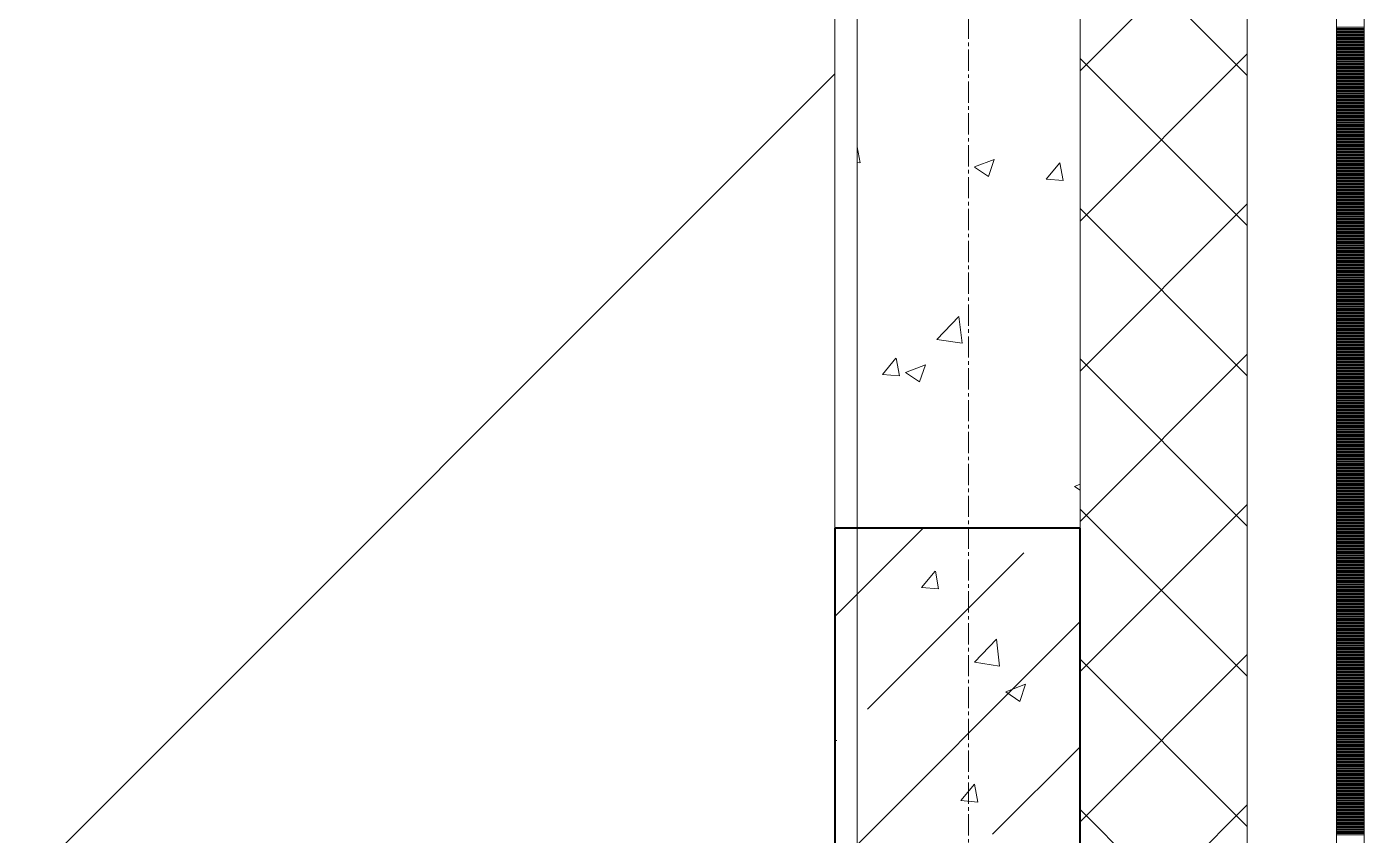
# Model space of a CAD drawing. Header units: millimetres. Extents: x 470010 to 1231400, y -134005 to 421770.
# Drawn here: x 528260 to 529460, y -75261 to -74536 of the extents above; entities that cross this region are included whole.
import ezdxf

# ---------------------------------------------------------------- set-up
doc = ezdxf.new("R2010")
doc.units = ezdxf.units.MM
doc.linetypes.add('CENTER2', pattern=[28.575, 19.05, -3.175, 3.175, -3.175])
doc.linetypes.add('HIDDEN2', pattern=[4.7625, 3.175, -1.5875])
for name, color, linetype, lineweight in [('АР_Колонны', 70, 'Continuous', 30), ('АР_Стены ЖБ', 7, 'Continuous', 35), ('АР_Стены ПЕНОблок', 52, 'Continuous', 20), ('АР_Тонкая', 254, 'Continuous', 5), ('АР_Утеплитель', 31, 'Continuous', 0), ('АР_Штриховка', 8, 'Continuous', 0), ('Потолок штриховка', 200, 'Continuous', 15)]:
    doc.layers.add(name, color=color, linetype=linetype, lineweight=lineweight)
doc.layers.add('АР_Оси_РД_100', color=7, linetype='Continuous', lineweight=0, true_color=0x525252)

msp = doc.modelspace()

# ---------------------------------------------------------------- hatches: boundary and pattern name
at = {"layer": 'АР_Штриховка', "linetype": 'Continuous', "lineweight": 5, "true_color": 0x000000}
h = msp.add_hatch(dxfattribs=at)
h.set_pattern_fill('ANSI35', color=18, scale=25, style=0)
h.set_pattern_definition([(45, (509004.53, -133435.88), (-112.2532, 112.2532), []), (45, (509116.79, -133435.88), (-112.2532, 112.2532), [198.4375, -39.6875, 0, -39.6875])])
h.paths.add_polyline_path([(528984.532, -75885.876), (529204.532, -75885.876), (529204.532, -74985.876), (528984.532, -74985.876)], flags=0)
at = {"layer": 'Потолок штриховка'}
h = msp.add_hatch(dxfattribs=at)
h.set_pattern_fill('ANSI31', color=256, scale=260)
h.paths.add_polyline_path([(516914.532, -93915.876), (516914.532, -69960.876), (518180, -69980.876), (518185.057, -69660.876), (522949.532, -69660.876), (522948.983, -65160.876), (525839.532, -65188.909), (525838.623, -66079.643), (529004.428, -66065.129), (528984.532, -72125.876), (521204.532, -72125.876), (521194.532, -93915.876), (520674.532, -93915.876), (520674.532, -94535.876), (517434.532, -94545.876), (517434.537, -93915.876)])
h.paths.add_polyline_path([(521414.532, -81135.876), (521414.532, -79565.876), (525424.532, -79565.876), (525424.532, -80025.876), (525504.532, -80025.876), (525504.532, -78025.876), (529004.532, -78025.876), (528984.532, -81055.935), (528984.532, -81135.874)])
h.paths.add_polyline_path([(521414.532, -78025.876), (525104.532, -78025.876), (525104.532, -79445.876), (521414.532, -79445.876)], flags=16)
h.paths.add_polyline_path([(521414.532, -77635.876), (523654.532, -77635.876), (523654.532, -75105.876), (521414.532, -75105.876)], flags=17)
h.paths.add_polyline_path([(521404.532, -74985.876), (521409.532, -72345.876), (523604.532, -72345.876), (523604.532, -73935.876), (526374.532, -73935.876), (526374.532, -72705.876), (528984.532, -72705.876), (528984.532, -77315.876), (526374.532, -77315.876), (526374.532, -74985.876), (526054.533, -74985.876), (526054.533, -77315.876), (524494.533, -77315.875), (524494.533, -74985.876)], flags=17)

# ---------------------------------------------------------------- linework, layer by layer
at = {"layer": 'АР_Колонны', "color": 18, "linetype": 'HIDDEN2', "lineweight": 25, "true_color": 0x000000}
for p, q in [((528984.532, -74985.876), (529204.532, -74985.876)), ((528984.532, -75885.876), (528984.532, -74985.876)), ((529204.532, -74985.876), (529204.532, -75885.876))]:
    msp.add_line(p, q, dxfattribs=at)
at = {"layer": 'АР_Колонны', "color": 18, "linetype": 'Continuous', "lineweight": 30, "true_color": 0x000000}
for p, q in [((529204.532, -74985.876), (528984.532, -74985.876)), ((528984.532, -74985.876), (528984.532, -75885.876)), ((529204.532, -75885.876), (529204.532, -74985.876))]:
    msp.add_line(p, q, dxfattribs=at)
at = {"layer": 'АР_Оси_РД_100', "linetype": 'CENTER2'}
msp.add_line((529104.533, -97435.876), (529104.533, -61707.197), dxfattribs=at)
at = {"layer": 'АР_Стены ЖБ', "color": 18, "linetype": 'Continuous', "lineweight": 40, "true_color": 0x000000}
for p, q in [((529204.532, -74985.876), (528984.532, -74985.876)), ((528984.532, -74985.876), (528984.532, -75885.876)), ((529204.532, -75885.876), (529204.532, -74985.876))]:
    msp.add_line(p, q, dxfattribs=at)
at = {"layer": 'АР_Стены ПЕНОблок', "color": 18, "linetype": 'Continuous', "lineweight": 20, "true_color": 0x000000}
for p, q in [((529004.532, -71735.876), (529004.532, -81935.876)), ((529204.532, -81935.876), (529204.532, -71735.876))]:
    msp.add_line(p, q, dxfattribs=at)
at = {"layer": 'АР_Тонкая', "color": 18, "linetype": 'Continuous', "lineweight": 5, "true_color": 0x000000}
for p, q in [((529354.532, -71735.876), (529354.532, -81935.876)), ((529434.532, -81935.876), (529434.532, -71735.876)), ((529434.532, -71735.876), (529434.532, -81935.876)), ((529459.532, -81935.876), (529459.532, -71735.876))]:
    msp.add_line(p, q, dxfattribs=at)
at = {"layer": 'АР_Утеплитель', "color": 18, "linetype": 'Continuous', "lineweight": 0, "true_color": 0x000000}
for p, q in [((529204.532, -71735.876), (529204.532, -81935.876)), ((529354.532, -81935.876), (529354.532, -71735.876))]:
    msp.add_line(p, q, dxfattribs=at)
at = {"layer": 'АР_Штриховка', "color": 18, "linetype": 'Continuous', "lineweight": 0, "true_color": 0x000000}
for p, q in [((529204.532, -74575.873), (529354.532, -74425.873)), ((529354.532, -74580.017), (529204.532, -74430.017)), ((529434.532, -74536.876), (529459.532, -74536.876)), ((529434.532, -74537.876), (529459.532, -74537.876)), ((529434.532, -74538.876), (529459.532, -74538.876)), ((529434.532, -74539.876), (529459.532, -74539.876)), ((529434.532, -74540.876), (529459.532, -74540.876)), ((529434.532, -74541.876), (529459.532, -74541.876)), ((529434.532, -74542.876), (529459.532, -74542.876)), ((529434.532, -74543.876), (529459.532, -74543.876)), ((529434.532, -74544.876), (529459.532, -74544.876)), ((529434.532, -74545.876), (529459.532, -74545.876)), ((529434.532, -74546.876), (529459.532, -74546.876)), ((529434.532, -74547.876), (529459.532, -74547.876)), ((529434.532, -74548.876), (529459.532, -74548.876)), ((529434.532, -74549.876), (529459.532, -74549.876)), ((529434.532, -74550.876), (529459.532, -74550.876)), ((529434.532, -74551.876), (529459.532, -74551.876)), ((529434.532, -74552.876), (529459.532, -74552.876)), ((529434.532, -74553.876), (529459.532, -74553.876)), ((529434.532, -74554.876), (529459.532, -74554.876)), ((529434.532, -74555.876), (529459.532, -74555.876)), ((529204.532, -74710.577), (529354.532, -74560.577)), ((529354.532, -74714.72), (529204.532, -74564.72)), ((529434.532, -74556.876), (529459.532, -74556.876)), ((529434.532, -74557.876), (529459.532, -74557.876)), ((529434.532, -74558.876), (529459.532, -74558.876)), ((529434.532, -74559.876), (529459.532, -74559.876)), ((529434.532, -74560.876), (529459.532, -74560.876)), ((529434.532, -74561.876), (529459.532, -74561.876)), ((529434.532, -74562.876), (529459.532, -74562.876)), ((529434.532, -74563.876), (529459.532, -74563.876)), ((529434.532, -74564.876), (529459.532, -74564.876)), ((529434.532, -74565.876), (529459.532, -74565.876)), ((529434.532, -74566.876), (529459.532, -74566.876)), ((529434.532, -74567.876), (529459.532, -74567.876)), ((529434.532, -74568.876), (529459.532, -74568.876)), ((529434.532, -74569.876), (529459.532, -74569.876)), ((529434.532, -74570.876), (529459.532, -74570.876)), ((529434.532, -74571.876), (529459.532, -74571.876)), ((529434.532, -74572.876), (529459.532, -74572.876)), ((529434.532, -74573.876), (529459.532, -74573.876)), ((529434.532, -74574.876), (529459.532, -74574.876)), ((529434.532, -74575.876), (529459.532, -74575.876)), ((529434.532, -74576.876), (529459.532, -74576.876)), ((529434.532, -74577.876), (529459.532, -74577.876)), ((529434.532, -74578.876), (529459.532, -74578.876)), ((529434.532, -74579.876), (529459.532, -74579.876)), ((529434.532, -74580.876), (529459.532, -74580.876)), ((529434.532, -74581.876), (529459.532, -74581.876)), ((529434.532, -74582.876), (529459.532, -74582.876)), ((529434.532, -74583.876), (529459.532, -74583.876)), ((529434.532, -74584.876), (529459.532, -74584.876)), ((529434.532, -74585.876), (529459.532, -74585.876)), ((529434.532, -74586.876), (529459.532, -74586.876)), ((529434.532, -74587.876), (529459.532, -74587.876)), ((529434.532, -74588.876), (529459.532, -74588.876)), ((529434.532, -74589.876), (529459.532, -74589.876)), ((529434.532, -74590.876), (529459.532, -74590.876)), ((529434.532, -74591.876), (529459.532, -74591.876)), ((529434.532, -74592.876), (529459.532, -74592.876)), ((529434.532, -74593.876), (529459.532, -74593.876)), ((529434.532, -74594.876), (529459.532, -74594.876)), ((529434.532, -74595.876), (529459.532, -74595.876)), ((529434.532, -74596.876), (529459.532, -74596.876)), ((529434.532, -74597.876), (529459.532, -74597.876)), ((529434.532, -74598.876), (529459.532, -74598.876)), ((529434.532, -74599.876), (529459.532, -74599.876)), ((529434.532, -74600.876), (529459.532, -74600.876)), ((529434.532, -74601.876), (529459.532, -74601.876)), ((529434.532, -74602.876), (529459.532, -74602.876)), ((529434.532, -74603.876), (529459.532, -74603.876)), ((529434.532, -74604.876), (529459.532, -74604.876)), ((529434.532, -74605.876), (529459.532, -74605.876)), ((529434.532, -74606.876), (529459.532, -74606.876)), ((529434.532, -74607.876), (529459.532, -74607.876)), ((529434.532, -74608.876), (529459.532, -74608.876)), ((529434.532, -74609.876), (529459.532, -74609.876)), ((529434.532, -74610.876), (529459.532, -74610.876)), ((529434.532, -74611.876), (529459.532, -74611.876)), ((529434.532, -74612.876), (529459.532, -74612.876)), ((529434.532, -74613.876), (529459.532, -74613.876)), ((529434.532, -74614.876), (529459.532, -74614.876)), ((529434.532, -74615.876), (529459.532, -74615.876)), ((529434.532, -74616.876), (529459.532, -74616.876)), ((529434.532, -74617.876), (529459.532, -74617.876)), ((529434.532, -74618.876), (529459.532, -74618.876)), ((529434.532, -74619.876), (529459.532, -74619.876)), ((529434.532, -74620.876), (529459.532, -74620.876)), ((529434.532, -74621.876), (529459.532, -74621.876)), ((529434.532, -74622.876), (529459.532, -74622.876)), ((529434.532, -74623.876), (529459.532, -74623.876)), ((529434.532, -74624.876), (529459.532, -74624.876)), ((529434.532, -74625.876), (529459.532, -74625.876)), ((529434.532, -74626.876), (529459.532, -74626.876)), ((529434.532, -74627.876), (529459.532, -74627.876)), ((529434.532, -74628.876), (529459.532, -74628.876)), ((529434.532, -74629.876), (529459.532, -74629.876)), ((529434.532, -74630.876), (529459.532, -74630.876)), ((529434.532, -74631.876), (529459.532, -74631.876)), ((529434.532, -74632.876), (529459.532, -74632.876)), ((529434.532, -74633.876), (529459.532, -74633.876)), ((529434.532, -74634.876), (529459.532, -74634.876)), ((529434.532, -74635.876), (529459.532, -74635.876)), ((529434.532, -74636.876), (529459.532, -74636.876)), ((529434.532, -74637.876), (529459.532, -74637.876)), ((529434.532, -74638.876), (529459.532, -74638.876)), ((529434.532, -74639.876), (529459.532, -74639.876)), ((529007.179, -74658.408), (529004.532, -74644.06)), ((529434.532, -74640.876), (529459.532, -74640.876)), ((529434.532, -74641.876), (529459.532, -74641.876)), ((529434.532, -74642.876), (529459.532, -74642.876)), ((529434.532, -74643.876), (529459.532, -74643.876)), ((529434.532, -74644.876), (529459.532, -74644.876)), ((529434.532, -74645.876), (529459.532, -74645.876)), ((529434.532, -74646.876), (529459.532, -74646.876)), ((529434.532, -74647.876), (529459.532, -74647.876)), ((529434.532, -74648.876), (529459.532, -74648.876)), ((529434.532, -74649.876), (529459.532, -74649.876)), ((529434.532, -74650.876), (529459.532, -74650.876)), ((529434.532, -74651.876), (529459.532, -74651.876)), ((529004.532, -74658.199), (529007.096, -74658.424)), ((529109.81, -74662.157), (529122.445, -74670.679)), ((529109.831, -74662.11), (529127.616, -74655.283)), ((529122.449, -74670.68), (529127.6, -74655.331)), ((529174.098, -74673.033), (529186.344, -74658.44)), ((529189.363, -74674.348), (529186.426, -74658.426)), ((529434.532, -74652.876), (529459.532, -74652.876)), ((529434.532, -74653.876), (529459.532, -74653.876)), ((529434.532, -74654.876), (529459.532, -74654.876)), ((529434.532, -74655.876), (529459.532, -74655.876)), ((529434.532, -74656.876), (529459.532, -74656.876)), ((529434.532, -74657.876), (529459.532, -74657.876)), ((529434.532, -74658.876), (529459.532, -74658.876)), ((529434.532, -74659.876), (529459.532, -74659.876)), ((529434.532, -74660.876), (529459.532, -74660.876)), ((529434.532, -74661.876), (529459.532, -74661.876)), ((529434.532, -74662.876), (529459.532, -74662.876)), ((529434.532, -74663.876), (529459.532, -74663.876)), ((529174.098, -74673.035), (529189.28, -74674.363)), ((529434.532, -74664.876), (529459.532, -74664.876)), ((529434.532, -74665.876), (529459.532, -74665.876)), ((529434.532, -74666.876), (529459.532, -74666.876)), ((529434.532, -74667.876), (529459.532, -74667.876)), ((529434.532, -74668.876), (529459.532, -74668.876)), ((529434.532, -74669.876), (529459.532, -74669.876)), ((529434.532, -74670.876), (529459.532, -74670.876)), ((529434.532, -74671.876), (529459.532, -74671.876)), ((529434.532, -74672.876), (529459.532, -74672.876)), ((529434.532, -74673.876), (529459.532, -74673.876)), ((529434.532, -74674.876), (529459.532, -74674.876)), ((529434.532, -74675.876), (529459.532, -74675.876)), ((529434.532, -74676.876), (529459.532, -74676.876)), ((529434.532, -74677.876), (529459.532, -74677.876)), ((529434.532, -74678.876), (529459.532, -74678.876)), ((529434.532, -74679.876), (529459.532, -74679.876)), ((529434.532, -74680.876), (529459.532, -74680.876)), ((529434.532, -74681.876), (529459.532, -74681.876)), ((529434.532, -74682.876), (529459.532, -74682.876)), ((529434.532, -74683.876), (529459.532, -74683.876)), ((529434.532, -74684.876), (529459.532, -74684.876)), ((529434.532, -74685.876), (529459.532, -74685.876)), ((529434.532, -74686.876), (529459.532, -74686.876)), ((529434.532, -74687.876), (529459.532, -74687.876)), ((529204.532, -74845.281), (529354.532, -74695.281)), ((529354.532, -74849.424), (529204.532, -74699.424)), ((529434.532, -74688.876), (529459.532, -74688.876)), ((529434.532, -74689.876), (529459.532, -74689.876)), ((529434.532, -74690.876), (529459.532, -74690.876)), ((529434.532, -74691.876), (529459.532, -74691.876)), ((529434.532, -74692.876), (529459.532, -74692.876)), ((529434.532, -74693.876), (529459.532, -74693.876)), ((529434.532, -74694.876), (529459.532, -74694.876)), ((529434.532, -74695.876), (529459.532, -74695.876)), ((529434.532, -74696.876), (529459.532, -74696.876)), ((529434.532, -74697.876), (529459.532, -74697.876)), ((529434.532, -74698.876), (529459.532, -74698.876)), ((529434.532, -74699.876), (529459.532, -74699.876)), ((529434.532, -74700.876), (529459.532, -74700.876)), ((529434.532, -74701.876), (529459.532, -74701.876)), ((529434.532, -74702.876), (529459.532, -74702.876)), ((529434.532, -74703.876), (529459.532, -74703.876)), ((529434.532, -74704.876), (529459.532, -74704.876)), ((529434.532, -74705.876), (529459.532, -74705.876)), ((529434.532, -74706.876), (529459.532, -74706.876)), ((529434.532, -74707.876), (529459.532, -74707.876)), ((529434.532, -74708.876), (529459.532, -74708.876)), ((529434.532, -74709.876), (529459.532, -74709.876)), ((529434.532, -74710.876), (529459.532, -74710.876)), ((529434.532, -74711.876), (529459.532, -74711.876)), ((529434.532, -74712.876), (529459.532, -74712.876)), ((529434.532, -74713.876), (529459.532, -74713.876)), ((529434.532, -74714.876), (529459.532, -74714.876)), ((529434.532, -74715.876), (529459.532, -74715.876)), ((529434.532, -74716.876), (529459.532, -74716.876)), ((529434.532, -74717.876), (529459.532, -74717.876)), ((529434.532, -74718.876), (529459.532, -74718.876)), ((529434.532, -74719.876), (529459.532, -74719.876)), ((529434.532, -74720.876), (529459.532, -74720.876)), ((529434.532, -74721.876), (529459.532, -74721.876)), ((529434.532, -74722.876), (529459.532, -74722.876)), ((529434.532, -74723.876), (529459.532, -74723.876)), ((529434.532, -74724.876), (529459.532, -74724.876)), ((529434.532, -74725.876), (529459.532, -74725.876)), ((529434.532, -74726.876), (529459.532, -74726.876)), ((529434.532, -74727.876), (529459.532, -74727.876)), ((529434.532, -74728.876), (529459.532, -74728.876)), ((529434.532, -74729.876), (529459.532, -74729.876)), ((529434.532, -74730.876), (529459.532, -74730.876)), ((529434.532, -74731.876), (529459.532, -74731.876)), ((529434.532, -74732.876), (529459.532, -74732.876)), ((529434.532, -74733.876), (529459.532, -74733.876)), ((529434.532, -74734.876), (529459.532, -74734.876)), ((529434.532, -74735.876), (529459.532, -74735.876)), ((529434.532, -74736.876), (529459.532, -74736.876)), ((529434.532, -74737.876), (529459.532, -74737.876)), ((529434.532, -74738.876), (529459.532, -74738.876)), ((529434.532, -74739.876), (529459.532, -74739.876)), ((529434.532, -74740.876), (529459.532, -74740.876)), ((529434.532, -74741.876), (529459.532, -74741.876)), ((529434.532, -74742.876), (529459.532, -74742.876)), ((529434.532, -74743.876), (529459.532, -74743.876)), ((529434.532, -74744.876), (529459.532, -74744.876)), ((529434.532, -74745.876), (529459.532, -74745.876)), ((529434.532, -74746.876), (529459.532, -74746.876)), ((529434.532, -74747.876), (529459.532, -74747.876)), ((529434.532, -74748.876), (529459.532, -74748.876)), ((529434.532, -74749.876), (529459.532, -74749.876)), ((529434.532, -74750.876), (529459.532, -74750.876)), ((529434.532, -74751.876), (529459.532, -74751.876)), ((529434.532, -74752.876), (529459.532, -74752.876)), ((529434.532, -74753.876), (529459.532, -74753.876)), ((529434.532, -74754.876), (529459.532, -74754.876)), ((529434.532, -74755.876), (529459.532, -74755.876)), ((529434.532, -74756.876), (529459.532, -74756.876)), ((529434.532, -74757.876), (529459.532, -74757.876)), ((529434.532, -74758.876), (529459.532, -74758.876)), ((529434.532, -74759.876), (529459.532, -74759.876)), ((529434.532, -74760.876), (529459.532, -74760.876)), ((529434.532, -74761.876), (529459.532, -74761.876)), ((529434.532, -74762.876), (529459.532, -74762.876)), ((529434.532, -74763.876), (529459.532, -74763.876)), ((529434.532, -74764.876), (529459.532, -74764.876)), ((529434.532, -74765.876), (529459.532, -74765.876)), ((529434.532, -74766.876), (529459.532, -74766.876)), ((529434.532, -74767.876), (529459.532, -74767.876)), ((529434.532, -74768.876), (529459.532, -74768.876)), ((529434.532, -74769.876), (529459.532, -74769.876)), ((529434.532, -74770.876), (529459.532, -74770.876)), ((529434.532, -74771.876), (529459.532, -74771.876)), ((529434.532, -74772.876), (529459.532, -74772.876)), ((529434.532, -74773.876), (529459.532, -74773.876)), ((529434.532, -74774.876), (529459.532, -74774.876)), ((529434.532, -74775.876), (529459.532, -74775.876)), ((529434.532, -74776.876), (529459.532, -74776.876)), ((529434.532, -74777.876), (529459.532, -74777.876)), ((529434.532, -74778.876), (529459.532, -74778.876)), ((529434.532, -74779.876), (529459.532, -74779.876)), ((529434.532, -74780.876), (529459.532, -74780.876)), ((529434.532, -74781.876), (529459.532, -74781.876)), ((529434.532, -74782.876), (529459.532, -74782.876)), ((529434.532, -74783.876), (529459.532, -74783.876)), ((529076.061, -74816.697), (529095.844, -74796.078)), ((529098.674, -74820.197), (529095.868, -74796.075)), ((529434.532, -74784.876), (529459.532, -74784.876)), ((529434.532, -74785.876), (529459.532, -74785.876)), ((529434.532, -74786.876), (529459.532, -74786.876)), ((529434.532, -74787.876), (529459.532, -74787.876)), ((529434.532, -74788.876), (529459.532, -74788.876)), ((529434.532, -74789.876), (529459.532, -74789.876)), ((529434.532, -74790.876), (529459.532, -74790.876)), ((529434.532, -74791.876), (529459.532, -74791.876)), ((529434.532, -74792.876), (529459.532, -74792.876)), ((529434.532, -74793.876), (529459.532, -74793.876)), ((529434.532, -74794.876), (529459.532, -74794.876)), ((529434.532, -74795.876), (529459.532, -74795.876)), ((529434.532, -74796.876), (529459.532, -74796.876)), ((529434.532, -74797.876), (529459.532, -74797.876)), ((529434.532, -74798.876), (529459.532, -74798.876)), ((529434.532, -74799.876), (529459.532, -74799.876)), ((529434.532, -74800.876), (529459.532, -74800.876)), ((529434.532, -74801.876), (529459.532, -74801.876)), ((529434.532, -74802.876), (529459.532, -74802.876)), ((529434.532, -74803.876), (529459.532, -74803.876)), ((529434.532, -74804.876), (529459.532, -74804.876)), ((529434.532, -74805.876), (529459.532, -74805.876)), ((529434.532, -74806.876), (529459.532, -74806.876)), ((529434.532, -74807.876), (529459.532, -74807.876)), ((529076.078, -74816.733), (529098.668, -74820.236)), ((529434.532, -74808.876), (529459.532, -74808.876)), ((529434.532, -74809.876), (529459.532, -74809.876)), ((529434.532, -74810.876), (529459.532, -74810.876)), ((529434.532, -74811.876), (529459.532, -74811.876)), ((529434.532, -74812.876), (529459.532, -74812.876)), ((529434.532, -74813.876), (529459.532, -74813.876)), ((529434.532, -74814.876), (529459.532, -74814.876)), ((529434.532, -74815.876), (529459.532, -74815.876)), ((529434.532, -74816.876), (529459.532, -74816.876)), ((529434.532, -74817.876), (529459.532, -74817.876)), ((529434.532, -74818.876), (529459.532, -74818.876)), ((529434.532, -74819.876), (529459.532, -74819.876)), ((529204.532, -74979.985), (529354.532, -74829.985)), ((529434.532, -74820.876), (529459.532, -74820.876)), ((529434.532, -74821.876), (529459.532, -74821.876)), ((529434.532, -74822.876), (529459.532, -74822.876)), ((529434.532, -74823.876), (529459.532, -74823.876)), ((529434.532, -74824.876), (529459.532, -74824.876)), ((529434.532, -74825.876), (529459.532, -74825.876)), ((529434.532, -74826.876), (529459.532, -74826.876)), ((529434.532, -74827.876), (529459.532, -74827.876)), ((529434.532, -74828.876), (529459.532, -74828.876)), ((529434.532, -74829.876), (529459.532, -74829.876)), ((529434.532, -74830.876), (529459.532, -74830.876)), ((529434.532, -74831.876), (529459.532, -74831.876)), ((529027.157, -74848.151), (529039.402, -74833.558)), ((529042.422, -74849.465), (529039.485, -74833.544)), ((529048.029, -74846.298), (529065.814, -74839.472)), ((529060.647, -74854.868), (529065.798, -74839.519)), ((529354.532, -74984.128), (529204.532, -74834.128)), ((529434.532, -74832.876), (529459.532, -74832.876)), ((529434.532, -74833.876), (529459.532, -74833.876)), ((529434.532, -74834.876), (529459.532, -74834.876)), ((529434.532, -74835.876), (529459.532, -74835.876)), ((529434.532, -74836.876), (529459.532, -74836.876)), ((529434.532, -74837.876), (529459.532, -74837.876)), ((529434.532, -74838.876), (529459.532, -74838.876)), ((529434.532, -74839.876), (529459.532, -74839.876)), ((529434.532, -74840.876), (529459.532, -74840.876)), ((529434.532, -74841.876), (529459.532, -74841.876)), ((529434.532, -74842.876), (529459.532, -74842.876)), ((529434.532, -74843.876), (529459.532, -74843.876)), ((529027.157, -74848.152), (529042.339, -74849.481)), ((529048.008, -74846.345), (529060.643, -74854.867)), ((529434.532, -74844.876), (529459.532, -74844.876)), ((529434.532, -74845.876), (529459.532, -74845.876)), ((529434.532, -74846.876), (529459.532, -74846.876)), ((529434.532, -74847.876), (529459.532, -74847.876)), ((529434.532, -74848.876), (529459.532, -74848.876)), ((529434.532, -74849.876), (529459.532, -74849.876)), ((529434.532, -74850.876), (529459.532, -74850.876)), ((529434.532, -74851.876), (529459.532, -74851.876)), ((529434.532, -74852.876), (529459.532, -74852.876)), ((529434.532, -74853.876), (529459.532, -74853.876)), ((529434.532, -74854.876), (529459.532, -74854.876)), ((529434.532, -74855.876), (529459.532, -74855.876)), ((529434.532, -74856.876), (529459.532, -74856.876)), ((529434.532, -74857.876), (529459.532, -74857.876)), ((529434.532, -74858.876), (529459.532, -74858.876)), ((529434.532, -74859.876), (529459.532, -74859.876)), ((529434.532, -74860.876), (529459.532, -74860.876)), ((529434.532, -74861.876), (529459.532, -74861.876)), ((529434.532, -74862.876), (529459.532, -74862.876)), ((529434.532, -74863.876), (529459.532, -74863.876)), ((529434.532, -74864.876), (529459.532, -74864.876)), ((529434.532, -74865.876), (529459.532, -74865.876)), ((529434.532, -74866.876), (529459.532, -74866.876)), ((529434.532, -74867.876), (529459.532, -74867.876)), ((529434.532, -74868.876), (529459.532, -74868.876)), ((529434.532, -74869.876), (529459.532, -74869.876)), ((529434.532, -74870.876), (529459.532, -74870.876)), ((529434.532, -74871.876), (529459.532, -74871.876)), ((529434.532, -74872.876), (529459.532, -74872.876)), ((529434.532, -74873.876), (529459.532, -74873.876)), ((529434.532, -74874.876), (529459.532, -74874.876)), ((529434.532, -74875.876), (529459.532, -74875.876)), ((529434.532, -74876.876), (529459.532, -74876.876)), ((529434.532, -74877.876), (529459.532, -74877.876)), ((529434.532, -74878.876), (529459.532, -74878.876)), ((529434.532, -74879.876), (529459.532, -74879.876)), ((529434.532, -74880.876), (529459.532, -74880.876)), ((529434.532, -74881.876), (529459.532, -74881.876)), ((529434.532, -74882.876), (529459.532, -74882.876)), ((529434.532, -74883.876), (529459.532, -74883.876)), ((529434.532, -74884.876), (529459.532, -74884.876)), ((529434.532, -74885.876), (529459.532, -74885.876)), ((529434.532, -74886.876), (529459.532, -74886.876)), ((529434.532, -74887.876), (529459.532, -74887.876)), ((529434.532, -74888.876), (529459.532, -74888.876)), ((529434.532, -74889.876), (529459.532, -74889.876)), ((529434.532, -74890.876), (529459.532, -74890.876)), ((529434.532, -74891.876), (529459.532, -74891.876)), ((529434.532, -74892.876), (529459.532, -74892.876)), ((529434.532, -74893.876), (529459.532, -74893.876)), ((529434.532, -74894.876), (529459.532, -74894.876)), ((529434.532, -74895.876), (529459.532, -74895.876)), ((529434.532, -74896.876), (529459.532, -74896.876)), ((529434.532, -74897.876), (529459.532, -74897.876)), ((529434.532, -74898.876), (529459.532, -74898.876)), ((529434.532, -74899.876), (529459.532, -74899.876)), ((529434.532, -74900.876), (529459.532, -74900.876)), ((529434.532, -74901.876), (529459.532, -74901.876)), ((529434.532, -74902.876), (529459.532, -74902.876)), ((529434.532, -74903.876), (529459.532, -74903.876)), ((529434.532, -74904.876), (529459.532, -74904.876)), ((529434.532, -74905.876), (529459.532, -74905.876)), ((529434.532, -74906.876), (529459.532, -74906.876)), ((529434.532, -74907.876), (529459.532, -74907.876)), ((529434.532, -74908.876), (529459.532, -74908.876)), ((529434.532, -74909.876), (529459.532, -74909.876)), ((529434.532, -74910.876), (529459.532, -74910.876)), ((529434.532, -74911.876), (529459.532, -74911.876)), ((529434.532, -74912.876), (529459.532, -74912.876)), ((529434.532, -74913.876), (529459.532, -74913.876)), ((529434.532, -74914.876), (529459.532, -74914.876)), ((529434.532, -74915.876), (529459.532, -74915.876)), ((529434.532, -74916.876), (529459.532, -74916.876)), ((529434.532, -74917.876), (529459.532, -74917.876)), ((529434.532, -74918.876), (529459.532, -74918.876)), ((529434.532, -74919.876), (529459.532, -74919.876)), ((529434.532, -74920.876), (529459.532, -74920.876)), ((529434.532, -74921.876), (529459.532, -74921.876)), ((529434.532, -74922.876), (529459.532, -74922.876)), ((529434.532, -74923.876), (529459.532, -74923.876)), ((529434.532, -74924.876), (529459.532, -74924.876)), ((529434.532, -74925.876), (529459.532, -74925.876)), ((529434.532, -74926.876), (529459.532, -74926.876)), ((529434.532, -74927.876), (529459.532, -74927.876)), ((529434.532, -74928.876), (529459.532, -74928.876)), ((529434.532, -74929.876), (529459.532, -74929.876)), ((529434.532, -74930.876), (529459.532, -74930.876)), ((529434.532, -74931.876), (529459.532, -74931.876)), ((529434.532, -74932.876), (529459.532, -74932.876)), ((529434.532, -74933.876), (529459.532, -74933.876)), ((529434.532, -74934.876), (529459.532, -74934.876)), ((529434.532, -74935.876), (529459.532, -74935.876)), ((529434.532, -74936.876), (529459.532, -74936.876)), ((529434.532, -74937.876), (529459.532, -74937.876)), ((529434.532, -74938.876), (529459.532, -74938.876)), ((529434.532, -74939.876), (529459.532, -74939.876)), ((529199.623, -74948.61), (529204.532, -74951.922)), ((529199.644, -74948.564), (529204.532, -74946.687)), ((529434.532, -74940.876), (529459.532, -74940.876)), ((529434.532, -74941.876), (529459.532, -74941.876)), ((529434.532, -74942.876), (529459.532, -74942.876)), ((529434.532, -74943.876), (529459.532, -74943.876)), ((529434.532, -74944.876), (529459.532, -74944.876)), ((529434.532, -74945.876), (529459.532, -74945.876)), ((529434.532, -74946.876), (529459.532, -74946.876)), ((529434.532, -74947.876), (529459.532, -74947.876)), ((529434.532, -74948.876), (529459.532, -74948.876)), ((529434.532, -74949.876), (529459.532, -74949.876)), ((529434.532, -74950.876), (529459.532, -74950.876)), ((529434.532, -74951.876), (529459.532, -74951.876)), ((529434.532, -74952.876), (529459.532, -74952.876)), ((529434.532, -74953.876), (529459.532, -74953.876)), ((529434.532, -74954.876), (529459.532, -74954.876)), ((529434.532, -74955.876), (529459.532, -74955.876)), ((529434.532, -74956.876), (529459.532, -74956.876)), ((529434.532, -74957.876), (529459.532, -74957.876)), ((529434.532, -74958.876), (529459.532, -74958.876)), ((529434.532, -74959.876), (529459.532, -74959.876)), ((529434.532, -74960.876), (529459.532, -74960.876)), ((529434.532, -74961.876), (529459.532, -74961.876)), ((529434.532, -74962.876), (529459.532, -74962.876)), ((529434.532, -74963.876), (529459.532, -74963.876)), ((529204.532, -75114.688), (529354.532, -74964.688)), ((529354.532, -75118.832), (529204.532, -74968.832)), ((529434.532, -74964.876), (529459.532, -74964.876)), ((529434.532, -74965.876), (529459.532, -74965.876)), ((529434.532, -74966.876), (529459.532, -74966.876)), ((529434.532, -74967.876), (529459.532, -74967.876)), ((529434.532, -74968.876), (529459.532, -74968.876)), ((529434.532, -74969.876), (529459.532, -74969.876)), ((529434.532, -74970.876), (529459.532, -74970.876)), ((529434.532, -74971.876), (529459.532, -74971.876)), ((529434.532, -74972.876), (529459.532, -74972.876)), ((529434.532, -74973.876), (529459.532, -74973.876)), ((529434.532, -74974.876), (529459.532, -74974.876)), ((529434.532, -74975.876), (529459.532, -74975.876)), ((529434.532, -74976.876), (529459.532, -74976.876)), ((529434.532, -74977.876), (529459.532, -74977.876)), ((529434.532, -74978.876), (529459.532, -74978.876)), ((529434.532, -74979.876), (529459.532, -74979.876)), ((529434.532, -74980.876), (529459.532, -74980.876)), ((529434.532, -74981.876), (529459.532, -74981.876)), ((529434.532, -74982.876), (529459.532, -74982.876)), ((529434.532, -74983.876), (529459.532, -74983.876)), ((529434.532, -74984.876), (529459.532, -74984.876)), ((529434.532, -74985.876), (529459.532, -74985.876)), ((529434.532, -74986.876), (529459.532, -74986.876)), ((529434.532, -74987.876), (529459.532, -74987.876)), ((529434.532, -74988.876), (529459.532, -74988.876)), ((529434.532, -74989.876), (529459.532, -74989.876)), ((529434.532, -74990.876), (529459.532, -74990.876)), ((529434.532, -74991.876), (529459.532, -74991.876)), ((529434.532, -74992.876), (529459.532, -74992.876)), ((529434.532, -74993.876), (529459.532, -74993.876)), ((529434.532, -74994.876), (529459.532, -74994.876)), ((529434.532, -74995.876), (529459.532, -74995.876)), ((529434.532, -74996.876), (529459.532, -74996.876)), ((529434.532, -74997.876), (529459.532, -74997.876)), ((529434.532, -74998.876), (529459.532, -74998.876)), ((529434.532, -74999.876), (529459.532, -74999.876)), ((529434.532, -75000.876), (529459.532, -75000.876)), ((529434.532, -75001.876), (529459.532, -75001.876)), ((529434.532, -75002.876), (529459.532, -75002.876)), ((529434.532, -75003.876), (529459.532, -75003.876)), ((529434.532, -75004.876), (529459.532, -75004.876)), ((529434.532, -75005.876), (529459.532, -75005.876)), ((529434.532, -75006.876), (529459.532, -75006.876)), ((529434.532, -75007.876), (529459.532, -75007.876)), ((529434.532, -75008.876), (529459.532, -75008.876)), ((529434.532, -75009.876), (529459.532, -75009.876)), ((529434.532, -75010.876), (529459.532, -75010.876)), ((529434.532, -75011.876), (529459.532, -75011.876)), ((529434.532, -75012.876), (529459.532, -75012.876)), ((529434.532, -75013.876), (529459.532, -75013.876)), ((529434.532, -75014.876), (529459.532, -75014.876)), ((529434.532, -75015.876), (529459.532, -75015.876)), ((529434.532, -75016.876), (529459.532, -75016.876)), ((529434.532, -75017.876), (529459.532, -75017.876)), ((529434.532, -75018.876), (529459.532, -75018.876)), ((529434.532, -75019.876), (529459.532, -75019.876)), ((529434.532, -75020.876), (529459.532, -75020.876)), ((529434.532, -75021.876), (529459.532, -75021.876)), ((529434.532, -75022.876), (529459.532, -75022.876)), ((529434.532, -75023.876), (529459.532, -75023.876)), ((529062.401, -75039.208), (529074.646, -75024.615)), ((529077.665, -75040.522), (529074.728, -75024.601)), ((529434.532, -75024.876), (529459.532, -75024.876)), ((529434.532, -75025.876), (529459.532, -75025.876)), ((529434.532, -75026.876), (529459.532, -75026.876)), ((529434.532, -75027.876), (529459.532, -75027.876)), ((529434.532, -75028.876), (529459.532, -75028.876)), ((529434.532, -75029.876), (529459.532, -75029.876)), ((529434.532, -75030.876), (529459.532, -75030.876)), ((529434.532, -75031.876), (529459.532, -75031.876)), ((529434.532, -75032.876), (529459.532, -75032.876)), ((529434.532, -75033.876), (529459.532, -75033.876)), ((529434.532, -75034.876), (529459.532, -75034.876)), ((529434.532, -75035.876), (529459.532, -75035.876)), ((529062.401, -75039.209), (529077.583, -75040.537)), ((529434.532, -75036.876), (529459.532, -75036.876)), ((529434.532, -75037.876), (529459.532, -75037.876)), ((529434.532, -75038.876), (529459.532, -75038.876)), ((529434.532, -75039.876), (529459.532, -75039.876)), ((529434.532, -75040.876), (529459.532, -75040.876)), ((529434.532, -75041.876), (529459.532, -75041.876)), ((529434.532, -75042.876), (529459.532, -75042.876)), ((529434.532, -75043.876), (529459.532, -75043.876)), ((529434.532, -75044.876), (529459.532, -75044.876)), ((529434.532, -75045.876), (529459.532, -75045.876)), ((529434.532, -75046.876), (529459.532, -75046.876)), ((529434.532, -75047.876), (529459.532, -75047.876)), ((529434.532, -75048.876), (529459.532, -75048.876)), ((529434.532, -75049.876), (529459.532, -75049.876)), ((529434.532, -75050.876), (529459.532, -75050.876)), ((529434.532, -75051.876), (529459.532, -75051.876)), ((529434.532, -75052.876), (529459.532, -75052.876)), ((529434.532, -75053.876), (529459.532, -75053.876)), ((529434.532, -75054.876), (529459.532, -75054.876)), ((529434.532, -75055.876), (529459.532, -75055.876)), ((529434.532, -75056.876), (529459.532, -75056.876)), ((529434.532, -75057.876), (529459.532, -75057.876)), ((529434.532, -75058.876), (529459.532, -75058.876)), ((529434.532, -75059.876), (529459.532, -75059.876)), ((529434.532, -75060.876), (529459.532, -75060.876)), ((529434.532, -75061.876), (529459.532, -75061.876)), ((529434.532, -75062.876), (529459.532, -75062.876)), ((529434.532, -75063.876), (529459.532, -75063.876)), ((529434.532, -75064.876), (529459.532, -75064.876)), ((529434.532, -75065.876), (529459.532, -75065.876)), ((529434.532, -75066.876), (529459.532, -75066.876)), ((529434.532, -75067.876), (529459.532, -75067.876)), ((529434.532, -75068.876), (529459.532, -75068.876)), ((529434.532, -75069.876), (529459.532, -75069.876)), ((529434.532, -75070.876), (529459.532, -75070.876)), ((529434.532, -75071.876), (529459.532, -75071.876)), ((529434.532, -75072.876), (529459.532, -75072.876)), ((529434.532, -75073.876), (529459.532, -75073.876)), ((529434.532, -75074.876), (529459.532, -75074.876)), ((529434.532, -75075.876), (529459.532, -75075.876)), ((529434.532, -75076.876), (529459.532, -75076.876)), ((529434.532, -75077.876), (529459.532, -75077.876)), ((529434.532, -75078.876), (529459.532, -75078.876)), ((529434.532, -75079.876), (529459.532, -75079.876)), ((529434.532, -75080.876), (529459.532, -75080.876)), ((529434.532, -75081.876), (529459.532, -75081.876)), ((529434.532, -75082.876), (529459.532, -75082.876)), ((529434.532, -75083.876), (529459.532, -75083.876)), ((529109.736, -75106.165), (529129.519, -75085.546)), ((529132.349, -75109.666), (529129.542, -75085.543)), ((529434.532, -75084.876), (529459.532, -75084.876)), ((529434.532, -75085.876), (529459.532, -75085.876)), ((529434.532, -75086.876), (529459.532, -75086.876)), ((529434.532, -75087.876), (529459.532, -75087.876)), ((529434.532, -75088.876), (529459.532, -75088.876)), ((529434.532, -75089.876), (529459.532, -75089.876)), ((529434.532, -75090.876), (529459.532, -75090.876)), ((529434.532, -75091.876), (529459.532, -75091.876)), ((529434.532, -75092.876), (529459.532, -75092.876)), ((529434.532, -75093.876), (529459.532, -75093.876)), ((529434.532, -75094.876), (529459.532, -75094.876)), ((529434.532, -75095.876), (529459.532, -75095.876)), ((529109.753, -75106.201), (529132.343, -75109.705)), ((529204.532, -75249.392), (529354.532, -75099.392)), ((529354.532, -75253.536), (529204.532, -75103.536)), ((529434.532, -75096.876), (529459.532, -75096.876)), ((529434.532, -75097.876), (529459.532, -75097.876)), ((529434.532, -75098.876), (529459.532, -75098.876)), ((529434.532, -75099.876), (529459.532, -75099.876)), ((529434.532, -75100.876), (529459.532, -75100.876)), ((529434.532, -75101.876), (529459.532, -75101.876)), ((529434.532, -75102.876), (529459.532, -75102.876)), ((529434.532, -75103.876), (529459.532, -75103.876)), ((529434.532, -75104.876), (529459.532, -75104.876)), ((529434.532, -75105.876), (529459.532, -75105.876)), ((529434.532, -75106.876), (529459.532, -75106.876)), ((529434.532, -75107.876), (529459.532, -75107.876)), ((529434.532, -75108.876), (529459.532, -75108.876)), ((529434.532, -75109.876), (529459.532, -75109.876)), ((529434.532, -75110.876), (529459.532, -75110.876)), ((529434.532, -75111.876), (529459.532, -75111.876)), ((529434.532, -75112.876), (529459.532, -75112.876)), ((529434.532, -75113.876), (529459.532, -75113.876)), ((529434.532, -75114.876), (529459.532, -75114.876)), ((529434.532, -75115.876), (529459.532, -75115.876)), ((529434.532, -75116.876), (529459.532, -75116.876)), ((529434.532, -75117.876), (529459.532, -75117.876)), ((529434.532, -75118.876), (529459.532, -75118.876)), ((529434.532, -75119.876), (529459.532, -75119.876)), ((529137.842, -75132.752), (529155.626, -75125.925)), ((529150.46, -75141.322), (529155.61, -75125.973)), ((529434.532, -75120.876), (529459.532, -75120.876)), ((529434.532, -75121.876), (529459.532, -75121.876)), ((529434.532, -75122.876), (529459.532, -75122.876)), ((529434.532, -75123.876), (529459.532, -75123.876)), ((529434.532, -75124.876), (529459.532, -75124.876)), ((529434.532, -75125.876), (529459.532, -75125.876)), ((529434.532, -75126.876), (529459.532, -75126.876)), ((529434.532, -75127.876), (529459.532, -75127.876)), ((529434.532, -75128.876), (529459.532, -75128.876)), ((529434.532, -75129.876), (529459.532, -75129.876)), ((529434.532, -75130.876), (529459.532, -75130.876)), ((529434.532, -75131.876), (529459.532, -75131.876)), ((529137.821, -75132.798), (529150.455, -75141.32)), ((529434.532, -75132.876), (529459.532, -75132.876)), ((529434.532, -75133.876), (529459.532, -75133.876)), ((529434.532, -75134.876), (529459.532, -75134.876)), ((529434.532, -75135.876), (529459.532, -75135.876)), ((529434.532, -75136.876), (529459.532, -75136.876)), ((529434.532, -75137.876), (529459.532, -75137.876)), ((529434.532, -75138.876), (529459.532, -75138.876)), ((529434.532, -75139.876), (529459.532, -75139.876)), ((529434.532, -75140.876), (529459.532, -75140.876)), ((529434.532, -75141.876), (529459.532, -75141.876)), ((529434.532, -75142.876), (529459.532, -75142.876)), ((529434.532, -75143.876), (529459.532, -75143.876)), ((529434.532, -75144.876), (529459.532, -75144.876)), ((529434.532, -75145.876), (529459.532, -75145.876)), ((529434.532, -75146.876), (529459.532, -75146.876)), ((529434.532, -75147.876), (529459.532, -75147.876)), ((529434.532, -75148.876), (529459.532, -75148.876)), ((529434.532, -75149.876), (529459.532, -75149.876)), ((529434.532, -75150.876), (529459.532, -75150.876)), ((529434.532, -75151.876), (529459.532, -75151.876)), ((529434.532, -75152.876), (529459.532, -75152.876)), ((529434.532, -75153.876), (529459.532, -75153.876)), ((529434.532, -75154.876), (529459.532, -75154.876)), ((529434.532, -75155.876), (529459.532, -75155.876)), ((529434.532, -75156.876), (529459.532, -75156.876)), ((529434.532, -75157.876), (529459.532, -75157.876)), ((529434.532, -75158.876), (529459.532, -75158.876)), ((529434.532, -75159.876), (529459.532, -75159.876)), ((529434.532, -75160.876), (529459.532, -75160.876)), ((529434.532, -75161.876), (529459.532, -75161.876)), ((529434.532, -75162.876), (529459.532, -75162.876)), ((529434.532, -75163.876), (529459.532, -75163.876)), ((529434.532, -75164.876), (529459.532, -75164.876)), ((529434.532, -75165.876), (529459.532, -75165.876)), ((529434.532, -75166.876), (529459.532, -75166.876)), ((529434.532, -75167.876), (529459.532, -75167.876)), ((529434.532, -75168.876), (529459.532, -75168.876)), ((529434.532, -75169.876), (529459.532, -75169.876)), ((529434.532, -75170.876), (529459.532, -75170.876)), ((529434.532, -75171.876), (529459.532, -75171.876)), ((529434.532, -75172.876), (529459.532, -75172.876)), ((529434.532, -75173.876), (529459.532, -75173.876)), ((529434.532, -75174.876), (529459.532, -75174.876)), ((529434.532, -75175.876), (529459.532, -75175.876)), ((529434.532, -75176.876), (529459.532, -75176.876)), ((529434.532, -75177.876), (529459.532, -75177.876)), ((529434.532, -75178.876), (529459.532, -75178.876)), ((529434.532, -75179.876), (529459.532, -75179.876)), ((529434.532, -75180.876), (529459.532, -75180.876)), ((529434.532, -75181.876), (529459.532, -75181.876)), ((529434.532, -75182.876), (529459.532, -75182.876)), ((529434.532, -75183.876), (529459.532, -75183.876)), ((529434.532, -75184.876), (529459.532, -75184.876)), ((529434.532, -75185.876), (529459.532, -75185.876)), ((529434.532, -75186.876), (529459.532, -75186.876)), ((529434.532, -75187.876), (529459.532, -75187.876)), ((529434.532, -75188.876), (529459.532, -75188.876)), ((529434.532, -75189.876), (529459.532, -75189.876)), ((529434.532, -75190.876), (529459.532, -75190.876)), ((529434.532, -75191.876), (529459.532, -75191.876)), ((529434.532, -75192.876), (529459.532, -75192.876)), ((529434.532, -75193.876), (529459.532, -75193.876)), ((529434.532, -75194.876), (529459.532, -75194.876)), ((529434.532, -75195.876), (529459.532, -75195.876)), ((529434.532, -75196.876), (529459.532, -75196.876)), ((529434.532, -75197.876), (529459.532, -75197.876)), ((529434.532, -75198.876), (529459.532, -75198.876)), ((529434.532, -75199.876), (529459.532, -75199.876)), ((529434.532, -75200.876), (529459.532, -75200.876)), ((529434.532, -75201.876), (529459.532, -75201.876)), ((529434.532, -75202.876), (529459.532, -75202.876)), ((529434.532, -75203.876), (529459.532, -75203.876)), ((529097.644, -75230.265), (529109.889, -75215.672)), ((529112.908, -75231.579), (529109.971, -75215.658)), ((529434.532, -75204.876), (529459.532, -75204.876)), ((529434.532, -75205.876), (529459.532, -75205.876)), ((529434.532, -75206.876), (529459.532, -75206.876)), ((529434.532, -75207.876), (529459.532, -75207.876)), ((529434.532, -75208.876), (529459.532, -75208.876)), ((529434.532, -75209.876), (529459.532, -75209.876)), ((529434.532, -75210.876), (529459.532, -75210.876)), ((529434.532, -75211.876), (529459.532, -75211.876)), ((529434.532, -75212.876), (529459.532, -75212.876)), ((529434.532, -75213.876), (529459.532, -75213.876)), ((529434.532, -75214.876), (529459.532, -75214.876)), ((529434.532, -75215.876), (529459.532, -75215.876)), ((529434.532, -75216.876), (529459.532, -75216.876)), ((529434.532, -75217.876), (529459.532, -75217.876)), ((529434.532, -75218.876), (529459.532, -75218.876)), ((529434.532, -75219.876), (529459.532, -75219.876)), ((529434.532, -75220.876), (529459.532, -75220.876)), ((529434.532, -75221.876), (529459.532, -75221.876)), ((529434.532, -75222.876), (529459.532, -75222.876)), ((529434.532, -75223.876), (529459.532, -75223.876)), ((529434.532, -75224.876), (529459.532, -75224.876)), ((529434.532, -75225.876), (529459.532, -75225.876)), ((529434.532, -75226.876), (529459.532, -75226.876)), ((529434.532, -75227.876), (529459.532, -75227.876)), ((529097.644, -75230.266), (529112.826, -75231.594)), ((529204.532, -75384.096), (529354.532, -75234.096)), ((529354.532, -75388.24), (529204.532, -75238.24)), ((529434.532, -75228.876), (529459.532, -75228.876)), ((529434.532, -75229.876), (529459.532, -75229.876)), ((529434.532, -75230.876), (529459.532, -75230.876)), ((529434.532, -75231.876), (529459.532, -75231.876)), ((529434.532, -75232.876), (529459.532, -75232.876)), ((529434.532, -75233.876), (529459.532, -75233.876)), ((529434.532, -75234.876), (529459.532, -75234.876)), ((529434.532, -75235.876), (529459.532, -75235.876)), ((529434.532, -75236.876), (529459.532, -75236.876)), ((529434.532, -75237.876), (529459.532, -75237.876)), ((529434.532, -75238.876), (529459.532, -75238.876)), ((529434.532, -75239.876), (529459.532, -75239.876)), ((529434.532, -75240.876), (529459.532, -75240.876)), ((529434.532, -75241.876), (529459.532, -75241.876)), ((529434.532, -75242.876), (529459.532, -75242.876)), ((529434.532, -75243.876), (529459.532, -75243.876)), ((529434.532, -75244.876), (529459.532, -75244.876)), ((529434.532, -75245.876), (529459.532, -75245.876)), ((529434.532, -75246.876), (529459.532, -75246.876)), ((529434.532, -75247.876), (529459.532, -75247.876)), ((529434.532, -75248.876), (529459.532, -75248.876)), ((529434.532, -75249.876), (529459.532, -75249.876)), ((529434.532, -75250.876), (529459.532, -75250.876)), ((529434.532, -75251.876), (529459.532, -75251.876)), ((529434.532, -75252.876), (529459.532, -75252.876)), ((529434.532, -75253.876), (529459.532, -75253.876)), ((529434.532, -75254.876), (529459.532, -75254.876)), ((529434.532, -75255.876), (529459.532, -75255.876)), ((529434.532, -75256.876), (529459.532, -75256.876)), ((529434.532, -75257.876), (529459.532, -75257.876)), ((529434.532, -75258.876), (529459.532, -75258.876)), ((529434.532, -75259.876), (529459.532, -75259.876)), ((529434.532, -75260.876), (529459.532, -75260.876))]:
    msp.add_line(p, q, dxfattribs=at)
at = {"layer": 'Потолок штриховка'}
msp.add_lwpolyline([(521404.532, -74985.876), (521409.532, -72345.876), (523604.532, -72345.876), (523604.532, -73935.876), (526374.532, -73935.876), (526374.532, -72705.876), (528984.532, -72705.876), (528984.532, -77315.876), (526374.532, -77315.876), (526374.532, -74985.876), (526054.533, -74985.876), (526054.533, -77315.876), (524494.533, -77315.875), (524494.533, -74985.876)], close=True, dxfattribs=at)

doc.saveas('drawing.dxf')
